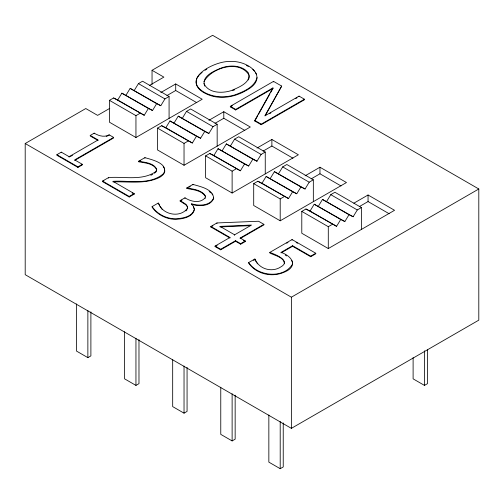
<?xml version="1.0" encoding="UTF-8"?>
<svg xmlns="http://www.w3.org/2000/svg" width="504" height="504" viewBox="0 0 504 504"><rect width="100%" height="100%" fill="white"/><g stroke="black" fill="none" stroke-linecap="round" stroke-linejoin="round"><path stroke-width="0.76" d="M249.228 76.236L249.184 77.717L248.22 79.997M284.451 263.775C284.048 256.99 274.693 255.648 269.81 252.958L269.81 252.409L292.062 239.564L315.769 253.247L315.769 253.796L310.691 256.725L292.585 246.273L281.1 252.907L281.1 252.359L292.585 245.725L310.691 256.183L315.769 253.247M205.134 198.381L205.38 195.817C201.455 189.756 193.265 189.233 186.839 187.929L186.839 188.471C193.265 189.781 201.455 190.298 205.38 196.365M194.387 209.576C192.723 217.312 182.574 218.944 175.877 219.328C166.597 219.429 157.387 214.824 152.113 207.15L152.113 206.602L158.237 203.068L158.64 203.301C162.351 215.038 181.043 218.396 187.652 207.875M196.774 78.769C193.095 88.578 205.544 94.399 213.205 96.365C224.236 98.904 235.91 96.333 245.612 90.764C271.24 77.528 247.987 59.781 229.251 61.545C215.447 60.915 180.627 78.126 204.007 92.163C213.293 97.467 224.677 97.946 234.795 94.928C243.47 91.684 254.306 87.381 257.072 77.61M156.001 171.971L156.473 170.503M213.702 197.877C210.426 205.991 198.954 206.067 191.772 203.837L191.369 204.618L191.772 204.385C198.954 206.615 210.426 206.539 213.702 198.418C213.085 188.843 200.29 186.688 192.963 184.388L186.839 187.929M292.629 263.976C283.777 279.046 257.771 276.589 248.661 262.578L254.785 259.043L255.188 259.276C258.987 269.155 271.996 272.74 280.722 266.981C291.892 260.795 274.938 254.268 269.81 252.409M203.937 81.73C211.34 67.53 239.879 59.088 249.247 75.499M230.322 106.319L273.527 81.377L281.679 86.083L264.852 115.87L299.055 96.119L304.422 99.219L304.422 99.76L261.223 124.702L254.785 120.985L254.785 120.437L272.947 87.91L235.689 109.418L230.322 106.319L230.322 106.867L235.689 109.967L272.947 88.458L272.947 87.91M254.785 120.985L257.809 115.567M258.565 114.206L269.917 93.876M270.673 92.522L272.947 88.458M265.23 115.737L281.679 86.083M160.833 92.534L175.707 83.948L202.211 99.25L135.948 137.504L109.444 122.207L109.444 100.346L113.589 97.952L117.728 99.962L121.867 93.171L152.517 110.483L156.656 103.692L160.795 105.701L164.94 98.91L169.079 96.516L169.079 118.377M126.013 95.18L130.152 88.389L160.795 105.701M134.291 90.399L138.436 83.607L142.575 81.22L169.079 96.516M113.589 97.952L144.232 115.265L148.371 108.473L152.517 110.483M208.914 120.298L223.795 111.712L250.299 127.014L184.036 165.268L157.531 149.965L157.531 128.104L161.671 125.717L165.816 127.726L169.955 120.935L200.598 138.241L204.744 131.456L208.883 133.459L213.022 126.674L217.167 124.28L217.167 146.141M174.094 122.945L178.24 116.153L208.883 133.459M182.379 118.163L186.518 111.371L190.663 108.977L217.167 124.28M161.671 125.717L192.32 143.023L196.459 136.238L200.598 138.241M257.002 148.063L271.877 139.476L298.381 154.778L232.124 193.032L205.619 177.729L205.619 155.868L209.758 153.481L213.898 155.484L218.043 148.699L248.686 166.005L252.825 159.214L256.971 161.223L261.11 154.432L265.255 152.044L265.255 173.905M222.182 150.702L226.321 143.911L256.971 161.223M230.467 145.921L234.606 139.129L238.745 136.742L265.255 152.044M209.758 153.481L240.402 170.787L244.547 163.995L248.686 166.005M305.09 175.827L319.964 167.233L346.469 182.536L280.205 220.796L253.701 205.493L253.701 183.632L257.846 181.238L261.986 183.248L266.125 176.457L296.774 193.769L300.913 186.978L305.059 188.987L309.198 182.196L313.337 179.808L313.337 201.663M270.27 178.466L274.409 171.675L305.059 188.987M278.554 173.685L282.694 166.893L286.833 164.506L313.337 179.808M257.846 181.238L288.49 198.551L292.629 191.759L296.774 193.769M353.852 203.194L368.052 194.998L394.556 210.3L328.293 248.554L301.789 233.251L301.789 211.39L305.934 209.002L310.073 211.012L314.212 204.221L344.862 221.533L349.001 214.742L353.14 216.752L357.286 209.96L361.425 207.566L361.425 229.427M318.358 206.231L322.497 199.439L353.14 216.752M326.636 201.449L330.781 194.657L334.921 192.263L361.425 207.566M305.934 209.002L336.577 226.315L340.717 219.523L344.862 221.533M196.969 78.145L199.219 74.97M205.134 197.833C200.063 203.767 190.707 201.644 184.987 197.807L180.167 200.592L180.167 201.134L185.913 204.838L187.595 207.201M185.907 210.956L187.116 209.67M199.798 74.441L202.123 72.33M154.438 173.263L155.478 172.399M205.052 70.258L206.816 69.092M152.044 84.452L152.044 70.289L212.625 35.311L478.8 188.987L478.8 320.147L291.375 428.356L25.2 274.68L25.2 143.52L85.781 108.543L97.612 115.372L109.784 108.347M149.675 85.315L163.876 77.118L152.044 70.289M74.686 160.442L113.627 137.957L113.627 137.416L74.686 159.894L82.347 164.317L82.347 164.865L77.937 167.41L56.876 155.245L56.876 154.703L61.286 152.151L69.117 156.675L98.072 139.961L90.241 135.437L90.241 135.986L98.072 140.503M90.241 135.437L94.185 133.157C98.639 135.828 104.271 137.636 109.129 134.814L113.627 137.416M166.918 95.584L175.707 90.506L196.774 102.671M109.444 100.346L135.948 115.649L140.093 113.255M70.465 156.448L72.481 155.282M56.876 154.703L77.937 166.862L82.347 164.317M230.322 106.867L232.35 105.695M138.776 161.179L144.931 157.632C151.332 159.623 168.853 163.227 163.668 173.496C149.972 185.567 129.515 180.218 112.927 181.333L134.165 193.593L134.165 194.141L129.207 197.007L102.539 181.61L102.539 181.068L108.606 177.566C124.097 176.287 142.588 181.188 156.001 171.423L156.713 169.224C153.588 162.742 144.957 162.521 138.776 161.179L138.776 161.727C144.957 163.069 153.588 163.283 156.713 169.766M102.539 181.61L103.887 180.835M138.776 161.727L140.622 160.663M215 123.341L223.795 118.27L244.862 130.435M157.531 128.104L184.036 143.407L188.175 141.019M269.546 113.702L270.887 112.927M295.703 98.601L297.045 97.826M102.539 181.068L129.207 196.459L134.165 193.593M254.785 120.437L261.223 124.16L304.422 99.219M188.88 187.293L190.241 186.512M263.088 151.106L271.877 146.034L292.944 158.193M180.167 201.134L181.976 200.094M205.619 155.868L232.124 171.171L236.263 168.777M210.88 226.46L229.969 237.485L229.969 238.027L210.88 227.008L210.88 226.46L216.972 222.944L258.546 221.25L263.888 224.33L263.888 224.879L240.181 238.562L240.181 238.02L263.888 224.33M210.88 227.008L212.909 225.836M311.176 178.87L319.964 173.792L341.032 185.957M253.701 183.632L280.205 198.935L284.351 196.541M240.181 238.02L245.316 240.981L245.316 241.529L240.673 244.207L235.538 241.246L220.683 249.82L215.113 246.607L215.113 246.059L229.969 237.485M220.046 226.391L234.612 234.801L251.496 225.055L220.046 226.391L220.046 226.939L250.708 225.634M215.113 246.607L217.136 245.435M215.113 246.059L220.683 249.272L235.538 240.698L240.673 243.665L245.316 240.981M253.424 260.379L254.785 259.591L255.988 261.576M76.507 303.925L76.507 351.08L87.866 357.638L90.89 355.893L90.89 311.875M286.669 243.224L288.017 242.443M359.264 206.634L368.052 201.556L389.12 213.721M301.789 211.39L328.293 226.693L332.438 224.305M124.589 331.682L124.589 378.844L135.948 385.402L138.978 383.651L138.978 339.639M25.2 143.52L291.375 297.196L478.8 188.987M172.677 359.446L172.677 406.608L184.036 413.167L187.066 411.415L187.066 367.403M220.765 387.211L220.765 434.366L232.124 440.924L235.154 439.179L235.154 395.161M268.846 414.975L268.846 462.13L280.205 468.689L283.235 466.943L283.235 422.925M413.11 357.626L413.11 378.844L424.469 385.402L427.493 383.651L427.493 349.858M150.816 175.272L152.756 174.409M232.634 90.588L234.719 89.769M106.193 136.389L108.392 135.62M112.927 181.881C128.413 181.339 145.183 184.502 159.611 177.377C162.452 175.776 165.841 172.733 164.562 169.117M246.424 65.482L248.365 66.421M281.1 252.359C293.555 256.769 297.927 267.246 283.311 272.544C271.373 277.496 256.139 273.974 248.661 263.126L248.661 262.578M138.436 83.607L164.94 98.91M186.518 111.371L213.022 126.674M234.606 139.129L261.11 154.432M282.694 166.893L309.198 182.196M330.781 194.657L357.286 209.96M130.152 88.389L156.656 103.692M178.24 116.153L204.744 131.456M226.321 143.911L252.825 159.214M274.409 171.675L300.913 186.978M322.497 199.439L349.001 214.742M121.867 93.171L148.371 108.473M169.955 120.935L196.459 136.238M218.043 148.699L244.547 163.995M266.125 176.457L292.629 191.759M314.212 204.221L340.717 219.523M117.728 99.962L144.232 115.265M165.816 127.726L192.32 143.023M213.898 155.484L240.402 170.787M261.986 183.248L288.49 198.551M310.073 211.012L336.577 226.315M296.125 242.456L297.48 243.237M180.167 200.592L185.913 204.29L187.595 206.653L187.652 208.423M243.388 240.421L245.316 241.529M132.174 192.994L134.165 194.141M285.245 255.037L286.505 255.925M209.185 191.564L210.88 192.799M162.288 209.538L159.982 206.312M252.819 69.369L254.381 71.07M191.369 204.076L193.385 206.275L194.387 209.034C192.723 216.764 182.574 218.396 175.877 218.78C166.597 218.887 157.387 214.276 152.113 206.602M211.888 193.763L212.77 194.853M256.775 262.71L257.569 263.844M163.208 166.641L164.405 168.487M158.64 203.849L159.314 205.078M255.421 72.204L256.555 74.567M291.728 260.354L292.559 262.37M203.899 83.444C208.354 93.36 222.226 93.574 231.248 90.588C238.197 87.583 251.843 82.58 248.396 72.847C242.09 65.186 230.63 64.802 221.836 67.782C214.578 70.774 200.926 76.016 204.731 86.096M193.385 206.823L194.134 208.889M424.469 350.822L424.469 385.402M368.052 194.998L368.052 201.556M328.293 226.693L328.293 248.554M319.964 167.233L319.964 173.792M310.691 256.183L310.691 256.725M299.055 96.119L299.055 96.661M292.585 245.725L292.585 246.273M292.062 239.564L292.062 240.112M291.375 297.196L291.375 428.356M280.205 198.935L280.205 220.796M280.205 421.533L280.205 468.689M273.527 81.377L273.527 81.925M271.877 139.476L271.877 146.034M261.223 124.16L261.223 124.702M255.188 259.276L255.188 259.825M254.785 259.043L254.785 259.591M240.673 243.665L240.673 244.207M235.689 109.418L235.689 109.967M235.538 240.698L235.538 241.246M234.612 234.801L234.612 235.349M232.124 171.171L232.124 193.032M232.124 393.769L232.124 440.924M223.795 111.712L223.795 118.27M220.683 249.272L220.683 249.82M216.972 222.944L216.972 223.486M192.963 184.388L192.963 184.936M191.772 203.837L191.772 204.385M187.192 188.124L187.192 188.672M184.987 197.807L184.987 198.356M184.036 143.407L184.036 165.268M184.036 366.005L184.036 413.167M175.707 83.948L175.707 90.506M158.237 203.068L158.237 203.616M144.931 157.632L144.931 158.18M139.098 161.368L139.098 161.91M135.948 115.649L135.948 137.504M135.948 338.241L135.948 385.402M129.207 196.459L129.207 197.007M109.129 134.814L109.129 135.362M108.606 177.566L108.606 178.114M94.185 133.157L94.185 133.705M87.866 310.483L87.866 357.638M77.937 166.862L77.937 167.41M69.117 156.675L69.117 157.223M61.286 152.151L61.286 152.699"/></g></svg>
